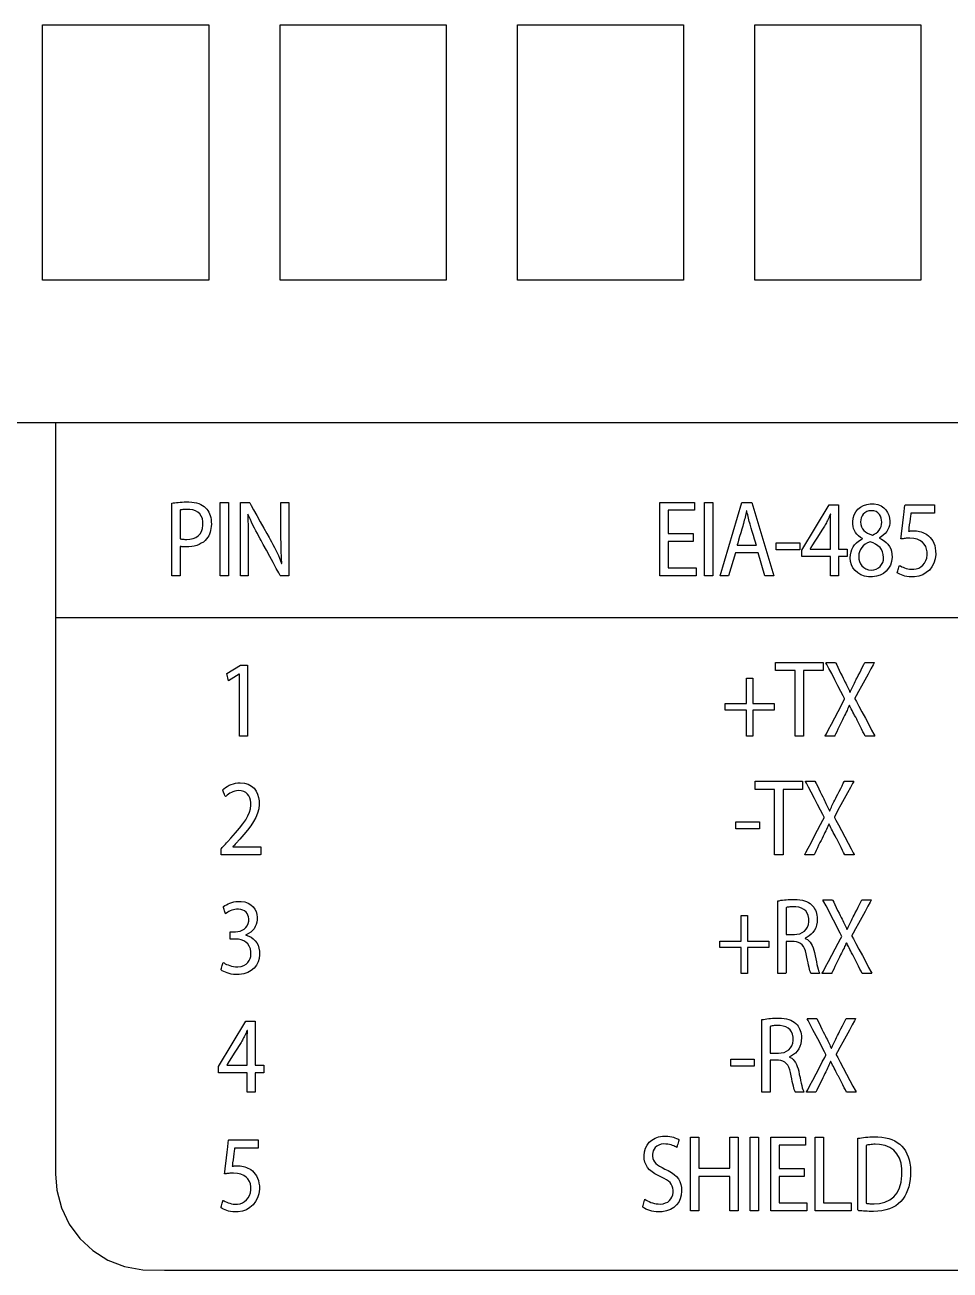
# Model space of a CAD drawing. Extents: x 3.4 to 20.6, y 5.2 to 12.5.
# Drawn here: x 15.313 to 16.093, y 10.551 to 11.6 of the extents above; entities that cross this region are included whole.
import ezdxf

# ---------------------------------------------------------------- set-up
doc = ezdxf.new("R2010")
doc.units = 0
doc.header["$MEASUREMENT"] = 0
doc.layers.get('0').update_dxf_attribs({"linetype": 'CONTINUOUS'})

msp = doc.modelspace()

# ---------------------------------------------------------------- linework, layer by layer
for points in [[(15.3283, 11.6), (15.4683, 11.6), (15.4683, 11.385), (15.3283, 11.385), (15.3283, 11.6)], [(15.5283, 11.6), (15.6683, 11.6), (15.6683, 11.385), (15.5283, 11.385), (15.5283, 11.6)], [(15.7283, 11.6), (15.8683, 11.6), (15.8683, 11.385), (15.7283, 11.385), (15.7283, 11.6)], [(15.9283, 11.6), (16.0683, 11.6), (16.0683, 11.385), (15.9283, 11.385), (15.9283, 11.6)], [(15.2983, 11.265), (16.8983, 11.265)], [(15.3392, 11.265), (15.3392, 11.239), (15.3392, 11.1702), (15.3392, 11.0725), (15.3392, 10.9595), (15.3392, 10.8452), (15.3392, 10.7433), (15.3392, 10.6676), (15.3392, 10.6319), (15.3402, 10.6182), (15.3441, 10.6032), (15.3506, 10.5896), (15.3595, 10.5775), (15.3705, 10.5673), (15.3832, 10.5593), (15.3974, 10.5538), (15.4128, 10.5511), (15.4309, 10.5508), (15.4957, 10.5508), (15.6023, 10.5508), (15.7341, 10.5508), (15.8742, 10.5508), (16.006, 10.5508), (16.1127, 10.5508)], [(15.4848, 11.1977), (15.4848, 11.1358), (15.4779, 11.1358), (15.4779, 11.1977), (15.4848, 11.1977)], [(15.8765, 11.1648), (15.8555, 11.1648), (15.8555, 11.1425), (15.8789, 11.1425), (15.8789, 11.1358), (15.8485, 11.1358), (15.8485, 11.1977), (15.8777, 11.1977), (15.8777, 11.191), (15.8555, 11.191), (15.8555, 11.1714), (15.8765, 11.1714), (15.8765, 11.1648)], [(15.893, 11.1977), (15.893, 11.1358), (15.886, 11.1358), (15.886, 11.1977), (15.893, 11.1977)], [(15.912, 11.1553), (15.9063, 11.1358), (15.8991, 11.1358), (15.9175, 11.1977), (15.9259, 11.1977), (15.9444, 11.1358), (15.9369, 11.1358), (15.9312, 11.1553), (15.912, 11.1553)], [(15.9921, 11.1358), (15.9921, 11.1521), (15.9679, 11.1521), (15.9679, 11.1574), (15.9912, 11.1955), (15.9988, 11.1955), (15.9988, 11.1584), (16.0061, 11.1584), (16.0061, 11.1521), (15.9988, 11.1521), (15.9988, 11.1358), (15.9921, 11.1358)], [(15.9663, 11.1636), (15.9663, 11.1577), (15.9464, 11.1577), (15.9464, 11.1636), (15.9663, 11.1636)], [(15.3392, 11.1008), (16.2692, 11.1008)], [(15.4941, 11.053), (15.494, 11.053), (15.4849, 11.0474), (15.4835, 11.0535), (15.4949, 11.0605), (15.5009, 11.0605), (15.5009, 11.0008), (15.4941, 11.0008), (15.4941, 11.053)], [(15.9624, 11.0559), (15.9459, 11.0559), (15.9459, 11.0627), (15.986, 11.0627), (15.986, 11.0559), (15.9694, 11.0559), (15.9694, 11.0008), (15.9624, 11.0008), (15.9624, 11.0559)], [(15.9266, 11.0496), (15.9266, 11.0281), (15.9448, 11.0281), (15.9448, 11.0226), (15.9266, 11.0226), (15.9266, 11.0008), (15.9215, 11.0008), (15.9215, 11.0226), (15.9033, 11.0226), (15.9033, 11.0281), (15.9215, 11.0281), (15.9215, 11.0496), (15.9266, 11.0496)], [(15.9451, 10.9559), (15.9286, 10.9559), (15.9286, 10.9627), (15.9687, 10.9627), (15.9687, 10.9559), (15.9522, 10.9559), (15.9522, 10.9008), (15.9451, 10.9008), (15.9451, 10.9559)], [(15.9323, 10.9286), (15.9323, 10.9227), (15.9125, 10.9227), (15.9125, 10.9286), (15.9323, 10.9286)], [(15.9222, 10.8497), (15.9222, 10.8281), (15.9403, 10.8281), (15.9403, 10.8226), (15.9222, 10.8226), (15.9222, 10.8008), (15.917, 10.8008), (15.917, 10.8226), (15.8989, 10.8226), (15.8989, 10.8281), (15.917, 10.8281), (15.917, 10.8497), (15.9222, 10.8497)], [(15.5006, 10.7008), (15.5006, 10.7171), (15.4764, 10.7171), (15.4764, 10.7224), (15.4996, 10.7605), (15.5073, 10.7605), (15.5073, 10.7234), (15.5146, 10.7234), (15.5146, 10.7171), (15.5073, 10.7171), (15.5073, 10.7008), (15.5006, 10.7008)], [(15.9279, 10.7286), (15.9279, 10.7227), (15.9081, 10.7227), (15.9081, 10.7286), (15.9279, 10.7286)], [(15.8813, 10.6627), (15.8813, 10.6368), (15.9074, 10.6368), (15.9074, 10.6627), (15.9145, 10.6627), (15.9145, 10.6008), (15.9074, 10.6008), (15.9074, 10.6298), (15.8813, 10.6298), (15.8813, 10.6008), (15.8743, 10.6008), (15.8743, 10.6627), (15.8813, 10.6627)], [(15.9316, 10.6627), (15.9316, 10.6008), (15.9246, 10.6008), (15.9246, 10.6627), (15.9316, 10.6627)], [(15.9699, 10.6298), (15.9488, 10.6298), (15.9488, 10.6075), (15.9723, 10.6075), (15.9723, 10.6008), (15.9418, 10.6008), (15.9418, 10.6627), (15.9711, 10.6627), (15.9711, 10.656), (15.9488, 10.656), (15.9488, 10.6364), (15.9699, 10.6364), (15.9699, 10.6298)], [(15.9793, 10.6627), (15.9863, 10.6627), (15.9863, 10.6075), (16.0095, 10.6075), (16.0095, 10.6008), (15.9793, 10.6008), (15.9793, 10.6627)]]:
    msp.add_lwpolyline(points)
for points in [[(15.4371, 11.197), (15.4384, 11.1972), (15.4397, 11.1974), (15.4411, 11.1976), (15.4426, 11.1977), (15.4441, 11.1979), (15.4458, 11.198), (15.4476, 11.1981), (15.4495, 11.1981), (15.4516, 11.1981), (15.4539, 11.198), (15.456, 11.1977), (15.458, 11.1973), (15.4598, 11.1967), (15.4615, 11.196), (15.463, 11.1952), (15.4644, 11.1942), (15.4656, 11.1931), (15.4666, 11.192), (15.4675, 11.1908), (15.4683, 11.1895), (15.469, 11.1881), (15.4695, 11.1865), (15.47, 11.1849), (15.4703, 11.1832), (15.4704, 11.1813), (15.4705, 11.1794), (15.4704, 11.1775), (15.4701, 11.1758), (15.4698, 11.1741), (15.4694, 11.1725), (15.4688, 11.171), (15.4682, 11.1696), (15.4674, 11.1683), (15.4665, 11.1671), (15.4652, 11.1657), (15.4637, 11.1643), (15.462, 11.1632), (15.4602, 11.1622), (15.4582, 11.1614), (15.4561, 11.1608), (15.4539, 11.1604), (15.4516, 11.1601), (15.4496, 11.1601), (15.4488, 11.1601), (15.4481, 11.1601), (15.4475, 11.1601), (15.4468, 11.1602), (15.4461, 11.1602), (15.4455, 11.1603), (15.4449, 11.1604), (15.4443, 11.1606), (15.4441, 11.1602), (15.4441, 11.1582), (15.4441, 11.1549), (15.4441, 11.1509), (15.4441, 11.1465), (15.4441, 11.1424), (15.4441, 11.1389), (15.4441, 11.1366), (15.4441, 11.1358), (15.4438, 11.1358), (15.4431, 11.1358), (15.442, 11.1358), (15.4408, 11.1358), (15.4396, 11.1358), (15.4385, 11.1358), (15.4377, 11.1358), (15.4372, 11.1358), (15.4371, 11.1366), (15.4371, 11.1412), (15.4371, 11.1489), (15.4371, 11.1587), (15.4371, 11.1694), (15.4371, 11.1797), (15.4371, 11.1885), (15.4371, 11.1946)], [(15.495, 11.1358), (15.495, 11.1381), (15.495, 11.1441), (15.495, 11.1527), (15.495, 11.1628), (15.495, 11.1733), (15.495, 11.1832), (15.495, 11.1913), (15.495, 11.1964), (15.4951, 11.1977), (15.4955, 11.1977), (15.4963, 11.1977), (15.4974, 11.1977), (15.4987, 11.1977), (15.5, 11.1977), (15.5012, 11.1977), (15.5021, 11.1977), (15.5026, 11.1977), (15.5028, 11.1974), (15.504, 11.1952), (15.5061, 11.1915), (15.5088, 11.1867), (15.5117, 11.1814), (15.5146, 11.1761), (15.5172, 11.1715), (15.5191, 11.1681), (15.52, 11.1665), (15.521, 11.1645), (15.5223, 11.1621), (15.5236, 11.1598), (15.5247, 11.1574), (15.5258, 11.1551), (15.5269, 11.1529), (15.5279, 11.1507), (15.5288, 11.1485), (15.5297, 11.1463), (15.5297, 11.1463), (15.5298, 11.1463), (15.5298, 11.1463), (15.5298, 11.1463), (15.5298, 11.1464), (15.5299, 11.1464), (15.5299, 11.1464), (15.5299, 11.1464), (15.5298, 11.1471), (15.5297, 11.1499), (15.5295, 11.1527), (15.5294, 11.1554), (15.5293, 11.1582), (15.5292, 11.1611), (15.5292, 11.164), (15.5291, 11.167), (15.5291, 11.1702), (15.5291, 11.1721), (15.5291, 11.1738), (15.5291, 11.1769), (15.5291, 11.1809), (15.5291, 11.1853), (15.5291, 11.1896), (15.5291, 11.1934), (15.5291, 11.1963), (15.5291, 11.1976), (15.5292, 11.1977), (15.5298, 11.1977), (15.5306, 11.1977), (15.5317, 11.1977), (15.5328, 11.1977), (15.5339, 11.1977), (15.5348, 11.1977), (15.5354, 11.1977), (15.5357, 11.1977), (15.5357, 11.1954), (15.5357, 11.1895), (15.5357, 11.1809), (15.5357, 11.1707), (15.5357, 11.1602), (15.5357, 11.1503), (15.5357, 11.1423), (15.5357, 11.1371), (15.5357, 11.1358), (15.5353, 11.1358), (15.5345, 11.1358), (15.5335, 11.1358), (15.5323, 11.1358), (15.5311, 11.1358), (15.53, 11.1358), (15.5292, 11.1358), (15.5287, 11.1358), (15.5285, 11.1361), (15.5273, 11.1383), (15.5252, 11.1421), (15.5226, 11.1469), (15.5197, 11.1522), (15.5168, 11.1574), (15.5142, 11.1621), (15.5124, 11.1655), (15.5115, 11.1671), (15.5105, 11.169), (15.5092, 11.1714), (15.5079, 11.1737), (15.5067, 11.1761), (15.5055, 11.1785), (15.5044, 11.1809), (15.5033, 11.1832), (15.5023, 11.1856), (15.5013, 11.1879), (15.5013, 11.1879), (15.5013, 11.1879), (15.5012, 11.1878), (15.5012, 11.1878), (15.5012, 11.1878), (15.5011, 11.1878), (15.5011, 11.1878), (15.5011, 11.1878), (15.5011, 11.1871), (15.5012, 11.1844), (15.5013, 11.1818), (15.5014, 11.1791), (15.5015, 11.1763), (15.5015, 11.1734), (15.5016, 11.1704), (15.5016, 11.1673), (15.5016, 11.164), (15.5016, 11.162), (15.5016, 11.1602), (15.5016, 11.157), (15.5016, 11.153), (15.5016, 11.1485), (15.5016, 11.1441), (15.5016, 11.1402), (15.5016, 11.1373), (15.5016, 11.1359), (15.5015, 11.1358), (15.5009, 11.1358), (15.5001, 11.1358), (15.499, 11.1358), (15.4979, 11.1358), (15.4968, 11.1358), (15.4959, 11.1358), (15.4953, 11.1358)], [(16.0088, 11.151), (16.009, 11.1535), (16.0095, 11.1559), (16.0102, 11.158), (16.0113, 11.1601), (16.0125, 11.1619), (16.0141, 11.1635), (16.0159, 11.165), (16.0179, 11.1663), (16.0192, 11.167), (16.0192, 11.167), (16.0192, 11.167), (16.0192, 11.167), (16.0192, 11.1671), (16.0191, 11.1671), (16.0191, 11.1672), (16.0191, 11.1672), (16.0191, 11.1672), (16.0176, 11.1681), (16.0159, 11.1694), (16.0145, 11.1708), (16.0133, 11.1724), (16.0124, 11.174), (16.0117, 11.1757), (16.0112, 11.1774), (16.0109, 11.1792), (16.0109, 11.1813), (16.0112, 11.1844), (16.0121, 11.1872), (16.0135, 11.1897), (16.0153, 11.1919), (16.0174, 11.1937), (16.0199, 11.1951), (16.0227, 11.196), (16.0257, 11.1965), (16.029, 11.1964), (16.0321, 11.1958), (16.0348, 11.1947), (16.037, 11.1932), (16.0389, 11.1914), (16.0403, 11.1892), (16.0413, 11.1869), (16.042, 11.1844), (16.0422, 11.1818), (16.0421, 11.18), (16.0418, 11.1783), (16.0413, 11.1765), (16.0406, 11.1748), (16.0396, 11.1731), (16.0383, 11.1715), (16.0367, 11.17), (16.0349, 11.1686), (16.0336, 11.1679), (16.0336, 11.1678), (16.0336, 11.1678), (16.0336, 11.1678), (16.0336, 11.1677), (16.0336, 11.1677), (16.0336, 11.1676), (16.0336, 11.1676), (16.0336, 11.1676), (16.0353, 11.1667), (16.0373, 11.1654), (16.0391, 11.164), (16.0406, 11.1624), (16.0419, 11.1606), (16.0429, 11.1586), (16.0436, 11.1565), (16.044, 11.1541), (16.0441, 11.1515), (16.0437, 11.148), (16.0427, 11.1449), (16.0412, 11.1422), (16.0392, 11.1398), (16.0368, 11.1379), (16.0341, 11.1364), (16.031, 11.1354), (16.0277, 11.1349), (16.0241, 11.1349), (16.0207, 11.1356), (16.0177, 11.1367), (16.0151, 11.1383), (16.0129, 11.1403), (16.0111, 11.1426), (16.0099, 11.1452), (16.0091, 11.148)], [(16.0798, 11.1887), (16.0791, 11.1887), (16.0772, 11.1887), (16.0744, 11.1887), (16.0711, 11.1887), (16.0677, 11.1887), (16.0646, 11.1887), (16.062, 11.1887), (16.0603, 11.1887), (16.0599, 11.1887), (16.0598, 11.1878), (16.0596, 11.1861), (16.0593, 11.1839), (16.059, 11.1813), (16.0586, 11.1787), (16.0583, 11.1763), (16.0581, 11.1745), (16.0579, 11.1735), (16.0581, 11.1734), (16.0585, 11.1735), (16.059, 11.1735), (16.0594, 11.1736), (16.0599, 11.1736), (16.0603, 11.1737), (16.0609, 11.1737), (16.0614, 11.1737), (16.062, 11.1737), (16.0633, 11.1737), (16.0646, 11.1736), (16.066, 11.1734), (16.0673, 11.1731), (16.0687, 11.1728), (16.0699, 11.1723), (16.0712, 11.1718), (16.0724, 11.1712), (16.0735, 11.1705), (16.0749, 11.1694), (16.0762, 11.1682), (16.0774, 11.1668), (16.0784, 11.1652), (16.0793, 11.1634), (16.08, 11.1614), (16.0805, 11.1592), (16.0808, 11.1569), (16.0809, 11.1539), (16.0803, 11.1501), (16.0792, 11.1466), (16.0776, 11.1435), (16.0755, 11.1407), (16.0729, 11.1385), (16.07, 11.1367), (16.0666, 11.1355), (16.063, 11.1349), (16.0603, 11.1349), (16.0584, 11.135), (16.0566, 11.1353), (16.0549, 11.1356), (16.0534, 11.1361), (16.052, 11.1366), (16.0507, 11.1372), (16.0495, 11.1378), (16.0485, 11.1384), (16.0485, 11.1387), (16.0486, 11.1392), (16.0489, 11.1401), (16.0492, 11.141), (16.0495, 11.1421), (16.0498, 11.1431), (16.05, 11.1439), (16.0502, 11.1445), (16.0503, 11.1446), (16.0512, 11.1441), (16.0522, 11.1435), (16.0533, 11.143), (16.0545, 11.1425), (16.0559, 11.1421), (16.0573, 11.1418), (16.0588, 11.1415), (16.0604, 11.1414), (16.0623, 11.1414), (16.0645, 11.1417), (16.0665, 11.1424), (16.0684, 11.1435), (16.0701, 11.1449), (16.0715, 11.1466), (16.0726, 11.1486), (16.0733, 11.1508), (16.0737, 11.1534), (16.0736, 11.156), (16.0732, 11.1584), (16.0724, 11.1606), (16.0712, 11.1626), (16.0696, 11.1642), (16.0676, 11.1656), (16.0652, 11.1666), (16.0623, 11.1673), (16.059, 11.1675), (16.0578, 11.1675), (16.0568, 11.1674), (16.0559, 11.1674), (16.0551, 11.1673), (16.0543, 11.1672), (16.0535, 11.1671), (16.0527, 11.167), (16.052, 11.1669), (16.0515, 11.1669), (16.0517, 11.1683), (16.052, 11.1714), (16.0525, 11.1756), (16.0531, 11.1804), (16.0537, 11.1852), (16.0542, 11.1897), (16.0546, 11.1932), (16.0548, 11.1952), (16.0551, 11.1955), (16.0567, 11.1955), (16.0597, 11.1955), (16.0635, 11.1955), (16.0678, 11.1955), (16.072, 11.1955), (16.0757, 11.1955), (16.0784, 11.1955), (16.0798, 11.1955), (16.0798, 11.1954), (16.0798, 11.1948), (16.0798, 11.1939), (16.0798, 11.1928), (16.0798, 11.1917), (16.0798, 11.1905), (16.0798, 11.1896), (16.0798, 11.1889)], [(15.4441, 11.1671), (15.4447, 11.167), (15.4453, 11.1668), (15.4459, 11.1667), (15.4466, 11.1666), (15.4474, 11.1666), (15.4481, 11.1665), (15.4489, 11.1665), (15.4497, 11.1665), (15.4523, 11.1666), (15.455, 11.1672), (15.4573, 11.1681), (15.4593, 11.1694), (15.461, 11.1711), (15.4622, 11.1732), (15.463, 11.1757), (15.4634, 11.1785), (15.4634, 11.1814), (15.4629, 11.184), (15.462, 11.1862), (15.4608, 11.188), (15.4591, 11.1895), (15.4572, 11.1906), (15.4549, 11.1914), (15.4524, 11.1917), (15.4503, 11.1918), (15.4492, 11.1918), (15.4482, 11.1917), (15.4473, 11.1917), (15.4465, 11.1916), (15.4457, 11.1915), (15.4451, 11.1914), (15.4445, 11.1913), (15.4441, 11.1911), (15.4441, 11.1898), (15.4441, 11.1869), (15.4441, 11.183), (15.4441, 11.1787), (15.4441, 11.1744), (15.4441, 11.1707), (15.4441, 11.1681)], [(15.9297, 11.1615), (15.9295, 11.1622), (15.9289, 11.1641), (15.9281, 11.1668), (15.9272, 11.1699), (15.9263, 11.1731), (15.9254, 11.1759), (15.9248, 11.1781), (15.9244, 11.1793), (15.9241, 11.1803), (15.9237, 11.1817), (15.9234, 11.1831), (15.923, 11.1845), (15.9227, 11.1858), (15.9224, 11.1871), (15.9221, 11.1885), (15.9218, 11.1898), (15.9216, 11.1906), (15.9216, 11.1906), (15.9216, 11.1906), (15.9215, 11.1906), (15.9215, 11.1906), (15.9215, 11.1906), (15.9215, 11.1906), (15.9214, 11.1906), (15.9214, 11.1906), (15.9211, 11.1893), (15.9208, 11.188), (15.9205, 11.1866), (15.9202, 11.1853), (15.9199, 11.1839), (15.9195, 11.1826), (15.9192, 11.1812), (15.9188, 11.1799), (15.9186, 11.1791), (15.9182, 11.1776), (15.9174, 11.1751), (15.9165, 11.1721), (15.9156, 11.1689), (15.9147, 11.1659), (15.914, 11.1634), (15.9135, 11.1619), (15.9135, 11.1615), (15.9145, 11.1615), (15.9165, 11.1615), (15.9192, 11.1615), (15.9221, 11.1615), (15.9249, 11.1615), (15.9273, 11.1615), (15.9291, 11.1615)], [(15.9921, 11.1584), (15.9921, 11.1592), (15.9921, 11.1612), (15.9921, 11.1642), (15.9921, 11.1676), (15.9921, 11.1711), (15.9921, 11.1743), (15.9921, 11.1768), (15.9921, 11.1782), (15.9921, 11.179), (15.9921, 11.1801), (15.9922, 11.1812), (15.9922, 11.1823), (15.9922, 11.1834), (15.9922, 11.1845), (15.9923, 11.1856), (15.9923, 11.1867), (15.9924, 11.1877), (15.9924, 11.1877), (15.9923, 11.1877), (15.9923, 11.1877), (15.9923, 11.1877), (15.9922, 11.1877), (15.9922, 11.1877), (15.9921, 11.1877), (15.9921, 11.1877), (15.9917, 11.1868), (15.9912, 11.1857), (15.9907, 11.1846), (15.9902, 11.1835), (15.9897, 11.1825), (15.9892, 11.1815), (15.9887, 11.1805), (15.9882, 11.1796), (15.9877, 11.1788), (15.987, 11.1776), (15.9855, 11.1752), (15.9835, 11.172), (15.9812, 11.1685), (15.979, 11.165), (15.9771, 11.1619), (15.9757, 11.1596), (15.975, 11.1586), (15.975, 11.1586), (15.975, 11.1586), (15.975, 11.1585), (15.975, 11.1585), (15.975, 11.1585), (15.975, 11.1584), (15.975, 11.1584), (15.975, 11.1584), (15.9751, 11.1584), (15.9763, 11.1584), (15.9785, 11.1584), (15.9812, 11.1584), (15.9842, 11.1584), (15.9872, 11.1584), (15.9897, 11.1584), (15.9915, 11.1584)], [(16.0175, 11.1812), (16.0177, 11.1791), (16.0182, 11.1772), (16.0191, 11.1755), (16.0202, 11.1741), (16.0217, 11.1729), (16.0234, 11.1718), (16.0253, 11.1709), (16.0275, 11.1702), (16.0291, 11.1709), (16.0306, 11.1718), (16.032, 11.1729), (16.0331, 11.1742), (16.0341, 11.1756), (16.0348, 11.1773), (16.0353, 11.179), (16.0354, 11.181), (16.0353, 11.1828), (16.0349, 11.1845), (16.0343, 11.1862), (16.0334, 11.1876), (16.0322, 11.1889), (16.0306, 11.1899), (16.0288, 11.1905), (16.0266, 11.1907), (16.0245, 11.1905), (16.0227, 11.1899), (16.0211, 11.189), (16.0198, 11.1879), (16.0188, 11.1864), (16.0181, 11.1848), (16.0177, 11.1831)], [(16.0369, 11.1513), (16.0367, 11.1539), (16.0361, 11.1561), (16.0352, 11.158), (16.0339, 11.1597), (16.0322, 11.1612), (16.0302, 11.1624), (16.028, 11.1635), (16.0255, 11.1644), (16.0233, 11.1635), (16.0214, 11.1624), (16.0198, 11.1611), (16.0185, 11.1596), (16.0174, 11.1579), (16.0167, 11.1561), (16.0162, 11.1542), (16.0161, 11.1521), (16.0162, 11.1499), (16.0167, 11.1478), (16.0175, 11.1458), (16.0187, 11.1441), (16.0202, 11.1427), (16.022, 11.1416), (16.0241, 11.1409), (16.0265, 11.1407), (16.0288, 11.1409), (16.0308, 11.1415), (16.0326, 11.1425), (16.0341, 11.1437), (16.0353, 11.1453), (16.0362, 11.1471), (16.0368, 11.1491)], [(16.0214, 11.0008), (16.0212, 11.0013), (16.0205, 11.0026), (16.0195, 11.0045), (16.0184, 11.0068), (16.0172, 11.0091), (16.0161, 11.0113), (16.0152, 11.0131), (16.0147, 11.0142), (16.0143, 11.0149), (16.0134, 11.0166), (16.0125, 11.0182), (16.0118, 11.0196), (16.0111, 11.021), (16.0104, 11.0223), (16.0097, 11.0236), (16.0091, 11.0248), (16.0086, 11.026), (16.0082, 11.0267), (16.0082, 11.0267), (16.0082, 11.0267), (16.0082, 11.0267), (16.0082, 11.0267), (16.0081, 11.0267), (16.0081, 11.0267), (16.0081, 11.0267), (16.0081, 11.0267), (16.0077, 11.0259), (16.0072, 11.0247), (16.0066, 11.0235), (16.0061, 11.0222), (16.0054, 11.0209), (16.0048, 11.0195), (16.004, 11.018), (16.0032, 11.0164), (16.0023, 11.0146), (16.002, 11.014), (16.0014, 11.0128), (16.0006, 11.011), (15.9995, 11.0088), (15.9984, 11.0065), (15.9974, 11.0043), (15.9965, 11.0024), (15.9959, 11.0012), (15.9957, 11.0008), (15.9953, 11.0008), (15.9945, 11.0008), (15.9934, 11.0008), (15.9921, 11.0008), (15.9907, 11.0008), (15.9894, 11.0008), (15.9884, 11.0008), (15.9878, 11.0008), (15.9877, 11.001), (15.9887, 11.0028), (15.9906, 11.0063), (15.993, 11.0109), (15.9958, 11.0162), (15.9986, 11.0215), (16.0011, 11.0262), (16.003, 11.0299), (16.0041, 11.0319), (16.004, 11.0325), (16.0029, 11.0347), (16.001, 11.0384), (15.9985, 11.0431), (15.9958, 11.0483), (15.9932, 11.0534), (15.9909, 11.0578), (15.9891, 11.0611), (15.9883, 11.0626), (15.9885, 11.0627), (15.9892, 11.0627), (15.9902, 11.0627), (15.9915, 11.0627), (15.9929, 11.0627), (15.9942, 11.0627), (15.9953, 11.0627), (15.9961, 11.0627), (15.9964, 11.0627), (15.9967, 11.0622), (15.9974, 11.0608), (15.9984, 11.0588), (15.9995, 11.0564), (16.0007, 11.0539), (16.0019, 11.0516), (16.0028, 11.0497), (16.0034, 11.0485), (16.0037, 11.0479), (16.0044, 11.0465), (16.005, 11.0453), (16.0056, 11.0441), (16.0062, 11.0429), (16.0067, 11.0417), (16.0073, 11.0406), (16.0078, 11.0395), (16.0083, 11.0384), (16.0085, 11.0377), (16.0086, 11.0377), (16.0086, 11.0377), (16.0086, 11.0377), (16.0087, 11.0377), (16.0087, 11.0377), (16.0087, 11.0377), (16.0088, 11.0377), (16.0088, 11.0377), (16.0091, 11.0385), (16.0096, 11.0397), (16.0102, 11.0409), (16.0107, 11.042), (16.0112, 11.0432), (16.0118, 11.0443), (16.0123, 11.0455), (16.013, 11.0467), (16.0136, 11.048), (16.0139, 11.0486), (16.0146, 11.0499), (16.0156, 11.0519), (16.0168, 11.0542), (16.018, 11.0567), (16.0192, 11.059), (16.0202, 11.061), (16.0209, 11.0623), (16.0211, 11.0627), (16.0214, 11.0627), (16.0222, 11.0627), (16.0234, 11.0627), (16.0247, 11.0627), (16.0261, 11.0627), (16.0273, 11.0627), (16.0283, 11.0627), (16.029, 11.0627), (16.029, 11.0626), (16.0281, 11.0608), (16.0262, 11.0574), (16.0238, 11.053), (16.021, 11.0479), (16.0183, 11.0429), (16.0158, 11.0383), (16.0138, 11.0348), (16.0128, 11.0328), (16.0128, 11.0322), (16.014, 11.0299), (16.0161, 11.0261), (16.0187, 11.0212), (16.0216, 11.0158), (16.0244, 11.0105), (16.0268, 11.0059), (16.0286, 11.0025), (16.0295, 11.0009), (16.0293, 11.0008), (16.0287, 11.0008), (16.0276, 11.0008), (16.0263, 11.0008), (16.0249, 11.0008), (16.0236, 11.0008), (16.0225, 11.0008), (16.0217, 11.0008)], [(15.4788, 10.9008), (15.4788, 10.901), (15.4788, 10.9015), (15.4788, 10.9022), (15.4788, 10.903), (15.4788, 10.9039), (15.4788, 10.9046), (15.4788, 10.9053), (15.4788, 10.9057), (15.4788, 10.9058), (15.4791, 10.9061), (15.4797, 10.9068), (15.4805, 10.9077), (15.4815, 10.9088), (15.4824, 10.9098), (15.4833, 10.9108), (15.4839, 10.9115), (15.4843, 10.9119), (15.4868, 10.9147), (15.4908, 10.9192), (15.4942, 10.9232), (15.4971, 10.9269), (15.4995, 10.9303), (15.5013, 10.9335), (15.5026, 10.9366), (15.5034, 10.9396), (15.5037, 10.9427), (15.5037, 10.9449), (15.5034, 10.9469), (15.5028, 10.9488), (15.502, 10.9505), (15.5009, 10.9519), (15.4995, 10.9532), (15.4977, 10.9541), (15.4955, 10.9546), (15.4932, 10.9548), (15.4916, 10.9547), (15.4901, 10.9543), (15.4886, 10.9539), (15.4873, 10.9533), (15.486, 10.9526), (15.4848, 10.9518), (15.4837, 10.951), (15.4828, 10.9502), (15.4823, 10.9498), (15.4821, 10.9502), (15.4819, 10.9508), (15.4815, 10.9517), (15.4811, 10.9527), (15.4808, 10.9536), (15.4804, 10.9545), (15.4802, 10.9551), (15.4801, 10.9554), (15.481, 10.9563), (15.4824, 10.9574), (15.4839, 10.9584), (15.4855, 10.9593), (15.4872, 10.96), (15.489, 10.9606), (15.4908, 10.9611), (15.4928, 10.9614), (15.4948, 10.9615), (15.4984, 10.9612), (15.5016, 10.9602), (15.5042, 10.9587), (15.5064, 10.9568), (15.5081, 10.9545), (15.5094, 10.9519), (15.5103, 10.9491), (15.5107, 10.9462), (15.5108, 10.9431), (15.5104, 10.9394), (15.5094, 10.9358), (15.508, 10.9323), (15.5061, 10.9288), (15.5038, 10.9252), (15.501, 10.9216), (15.4979, 10.9178), (15.4944, 10.9139), (15.4928, 10.9121), (15.4925, 10.9117), (15.4919, 10.9112), (15.4913, 10.9105), (15.4906, 10.9097), (15.4899, 10.909), (15.4893, 10.9084), (15.4888, 10.9079), (15.4887, 10.9077), (15.4886, 10.9077), (15.4886, 10.9077), (15.4886, 10.9077), (15.4886, 10.9076), (15.4886, 10.9076), (15.4886, 10.9076), (15.4886, 10.9076), (15.4886, 10.9075), (15.4887, 10.9075), (15.4898, 10.9075), (15.4922, 10.9075), (15.4956, 10.9075), (15.4995, 10.9075), (15.5035, 10.9075), (15.5072, 10.9075), (15.5101, 10.9075), (15.5118, 10.9075), (15.5121, 10.9075), (15.5121, 10.9071), (15.5121, 10.9063), (15.5121, 10.9052), (15.5121, 10.9041), (15.5121, 10.903), (15.5121, 10.902), (15.5121, 10.9012), (15.5121, 10.9009), (15.5115, 10.9008), (15.5087, 10.9008), (15.5044, 10.9008), (15.4991, 10.9008), (15.4934, 10.9008), (15.4879, 10.9008), (15.4832, 10.9008), (15.48, 10.9008)], [(16.0041, 10.9008), (16.0039, 10.9013), (16.0032, 10.9026), (16.0023, 10.9045), (16.0011, 10.9068), (16, 10.9091), (15.9989, 10.9113), (15.998, 10.913), (15.9974, 10.9142), (15.997, 10.9149), (15.9961, 10.9166), (15.9953, 10.9182), (15.9945, 10.9196), (15.9938, 10.921), (15.9931, 10.9223), (15.9925, 10.9236), (15.9919, 10.9248), (15.9913, 10.926), (15.991, 10.9267), (15.991, 10.9267), (15.9909, 10.9267), (15.9909, 10.9267), (15.9909, 10.9267), (15.9909, 10.9267), (15.9908, 10.9267), (15.9908, 10.9267), (15.9908, 10.9267), (15.9905, 10.9259), (15.9899, 10.9247), (15.9894, 10.9235), (15.9888, 10.9222), (15.9882, 10.9209), (15.9875, 10.9195), (15.9868, 10.918), (15.986, 10.9164), (15.9851, 10.9146), (15.9848, 10.914), (15.9842, 10.9128), (15.9833, 10.911), (15.9822, 10.9088), (15.9811, 10.9065), (15.9801, 10.9043), (15.9792, 10.9024), (15.9786, 10.9012), (15.9784, 10.9008), (15.9781, 10.9008), (15.9773, 10.9008), (15.9761, 10.9008), (15.9748, 10.9008), (15.9734, 10.9008), (15.9722, 10.9008), (15.9712, 10.9008), (15.9705, 10.9008), (15.9705, 10.901), (15.9714, 10.9028), (15.9733, 10.9063), (15.9758, 10.9109), (15.9785, 10.9162), (15.9813, 10.9214), (15.9838, 10.9262), (15.9858, 10.9299), (15.9868, 10.9319), (15.9868, 10.9325), (15.9856, 10.9347), (15.9837, 10.9384), (15.9812, 10.9431), (15.9786, 10.9483), (15.9759, 10.9534), (15.9736, 10.9578), (15.9719, 10.9611), (15.9711, 10.9626), (15.9712, 10.9627), (15.9719, 10.9627), (15.973, 10.9627), (15.9743, 10.9627), (15.9756, 10.9627), (15.977, 10.9627), (15.9781, 10.9627), (15.9789, 10.9627), (15.9792, 10.9627), (15.9794, 10.9622), (15.9801, 10.9608), (15.9811, 10.9588), (15.9823, 10.9564), (15.9835, 10.9539), (15.9846, 10.9516), (15.9856, 10.9497), (15.9862, 10.9485), (15.9865, 10.9479), (15.9871, 10.9465), (15.9878, 10.9453), (15.9883, 10.944), (15.9889, 10.9429), (15.9895, 10.9417), (15.99, 10.9406), (15.9905, 10.9395), (15.991, 10.9383), (15.9913, 10.9377), (15.9913, 10.9377), (15.9913, 10.9377), (15.9914, 10.9377), (15.9914, 10.9377), (15.9915, 10.9377), (15.9915, 10.9377), (15.9915, 10.9377), (15.9915, 10.9377), (15.9919, 10.9385), (15.9924, 10.9397), (15.9929, 10.9409), (15.9934, 10.942), (15.994, 10.9432), (15.9945, 10.9443), (15.9951, 10.9455), (15.9957, 10.9467), (15.9964, 10.948), (15.9966, 10.9486), (15.9973, 10.9499), (15.9983, 10.9519), (15.9995, 10.9542), (16.0008, 10.9567), (16.0019, 10.959), (16.0029, 10.961), (16.0036, 10.9623), (16.0038, 10.9627), (16.0042, 10.9627), (16.005, 10.9627), (16.0061, 10.9627), (16.0075, 10.9627), (16.0088, 10.9627), (16.0101, 10.9627), (16.0111, 10.9627), (16.0117, 10.9627), (16.0118, 10.9626), (16.0108, 10.9608), (16.009, 10.9574), (16.0065, 10.953), (16.0038, 10.9479), (16.001, 10.9428), (15.9985, 10.9383), (15.9966, 10.9348), (15.9955, 10.9328), (15.9956, 10.9322), (15.9968, 10.9299), (15.9988, 10.9261), (16.0015, 10.9212), (16.0043, 10.9158), (16.0071, 10.9105), (16.0096, 10.9059), (16.0114, 10.9025), (16.0122, 10.9009), (16.0121, 10.9008), (16.0114, 10.9008), (16.0103, 10.9008), (16.009, 10.9008), (16.0077, 10.9008), (16.0063, 10.9008), (16.0052, 10.9008), (16.0044, 10.9008)], [(15.4805, 10.8101), (15.4812, 10.8096), (15.4822, 10.809), (15.4833, 10.8084), (15.4846, 10.8079), (15.486, 10.8074), (15.4875, 10.8069), (15.4891, 10.8066), (15.4907, 10.8064), (15.4927, 10.8064), (15.4955, 10.8067), (15.4978, 10.8075), (15.4997, 10.8086), (15.5011, 10.81), (15.5023, 10.8116), (15.5031, 10.8134), (15.5036, 10.8152), (15.5038, 10.8169), (15.5038, 10.8191), (15.5033, 10.8216), (15.5024, 10.8238), (15.5011, 10.8256), (15.4995, 10.8271), (15.4977, 10.8282), (15.4956, 10.8291), (15.4934, 10.8296), (15.4911, 10.8298), (15.4903, 10.8298), (15.49, 10.8298), (15.4895, 10.8298), (15.4888, 10.8298), (15.4882, 10.8298), (15.4875, 10.8298), (15.487, 10.8298), (15.4866, 10.8298), (15.4864, 10.8298), (15.4864, 10.83), (15.4864, 10.8306), (15.4864, 10.8314), (15.4864, 10.8323), (15.4864, 10.8334), (15.4864, 10.8343), (15.4864, 10.8352), (15.4864, 10.8357), (15.4864, 10.8359), (15.4866, 10.8359), (15.487, 10.8359), (15.4875, 10.8359), (15.4882, 10.8359), (15.4888, 10.8359), (15.4895, 10.8359), (15.49, 10.8359), (15.4903, 10.8359), (15.4909, 10.8359), (15.4927, 10.8361), (15.4946, 10.8365), (15.4963, 10.8373), (15.498, 10.8382), (15.4994, 10.8395), (15.5006, 10.841), (15.5015, 10.8428), (15.5019, 10.8449), (15.5019, 10.8469), (15.5017, 10.8484), (15.5013, 10.8499), (15.5006, 10.8513), (15.4997, 10.8525), (15.4985, 10.8535), (15.497, 10.8542), (15.4953, 10.8547), (15.4933, 10.855), (15.4917, 10.8549), (15.4903, 10.8547), (15.489, 10.8544), (15.4876, 10.854), (15.4864, 10.8535), (15.4852, 10.8529), (15.4842, 10.8523), (15.4832, 10.8517), (15.4824, 10.851), (15.4823, 10.8512), (15.4821, 10.8518), (15.4819, 10.8526), (15.4816, 10.8536), (15.4813, 10.8546), (15.481, 10.8555), (15.4807, 10.8563), (15.4806, 10.8568), (15.4807, 10.8571), (15.4818, 10.8579), (15.4831, 10.8586), (15.4845, 10.8593), (15.486, 10.86), (15.4877, 10.8605), (15.4894, 10.861), (15.4912, 10.8613), (15.4931, 10.8615), (15.4957, 10.8614), (15.4988, 10.861), (15.5015, 10.86), (15.5038, 10.8587), (15.5056, 10.857), (15.5071, 10.855), (15.5081, 10.8529), (15.5088, 10.8505), (15.5091, 10.8481), (15.5091, 10.8459), (15.5088, 10.8439), (15.5082, 10.842), (15.5074, 10.8402), (15.5064, 10.8385), (15.5051, 10.8369), (15.5036, 10.8356), (15.5018, 10.8344), (15.4997, 10.8333), (15.4995, 10.8332), (15.4995, 10.8332), (15.4995, 10.8332), (15.4995, 10.8332), (15.4995, 10.8331), (15.4995, 10.8331), (15.4995, 10.8331), (15.4995, 10.8331), (15.4997, 10.833), (15.5019, 10.8323), (15.5039, 10.8313), (15.5057, 10.83), (15.5073, 10.8284), (15.5087, 10.8266), (15.5098, 10.8245), (15.5106, 10.8222), (15.511, 10.8196), (15.5111, 10.8166), (15.5107, 10.8135), (15.5098, 10.8105), (15.5084, 10.8078), (15.5064, 10.8053), (15.504, 10.8033), (15.5012, 10.8016), (15.4978, 10.8005), (15.494, 10.7999), (15.491, 10.7999), (15.4891, 10.8), (15.4872, 10.8003), (15.4855, 10.8007), (15.4838, 10.8012), (15.4823, 10.8018), (15.4809, 10.8024), (15.4797, 10.8031), (15.4787, 10.8037), (15.4786, 10.804), (15.4787, 10.8045), (15.479, 10.8053), (15.4793, 10.8063), (15.4796, 10.8074), (15.4799, 10.8084), (15.4802, 10.8093), (15.4804, 10.8099)], [(15.9477, 10.8619), (15.9489, 10.8621), (15.9503, 10.8624), (15.9518, 10.8626), (15.9533, 10.8628), (15.9549, 10.8629), (15.9566, 10.863), (15.9582, 10.8631), (15.9599, 10.8631), (15.9618, 10.8631), (15.9642, 10.863), (15.9664, 10.8628), (15.9685, 10.8625), (15.9703, 10.862), (15.972, 10.8613), (15.9736, 10.8606), (15.975, 10.8597), (15.9762, 10.8586), (15.9773, 10.8575), (15.9781, 10.8565), (15.9788, 10.8553), (15.9795, 10.854), (15.98, 10.8527), (15.9804, 10.8513), (15.9807, 10.8498), (15.9809, 10.8482), (15.981, 10.8466), (15.9809, 10.844), (15.9804, 10.8415), (15.9797, 10.8392), (15.9786, 10.8372), (15.9774, 10.8353), (15.9759, 10.8338), (15.9742, 10.8324), (15.9724, 10.8313), (15.9708, 10.8306), (15.9708, 10.8306), (15.9708, 10.8305), (15.9708, 10.8305), (15.9708, 10.8304), (15.9708, 10.8304), (15.9708, 10.8304), (15.9708, 10.8303), (15.9708, 10.8303), (15.9714, 10.83), (15.9727, 10.8293), (15.9739, 10.8283), (15.975, 10.8271), (15.9759, 10.8257), (15.9768, 10.8242), (15.9775, 10.8224), (15.9781, 10.8205), (15.9786, 10.8184), (15.9792, 10.8157), (15.9797, 10.813), (15.9803, 10.8106), (15.9808, 10.8083), (15.9812, 10.8063), (15.9817, 10.8045), (15.9821, 10.803), (15.9825, 10.8018), (15.9829, 10.8008), (15.9827, 10.8008), (15.982, 10.8008), (15.9809, 10.8008), (15.9798, 10.8008), (15.9785, 10.8008), (15.9774, 10.8008), (15.9764, 10.8008), (15.9758, 10.8008), (15.9756, 10.801), (15.9753, 10.8018), (15.9749, 10.8029), (15.9746, 10.8043), (15.9742, 10.8059), (15.9737, 10.8077), (15.9733, 10.8097), (15.9728, 10.812), (15.9723, 10.8145), (15.9718, 10.8172), (15.9711, 10.8197), (15.9703, 10.8218), (15.9693, 10.8236), (15.9682, 10.825), (15.9669, 10.8261), (15.9653, 10.8269), (15.9636, 10.8274), (15.9615, 10.8276), (15.9611, 10.8276), (15.9605, 10.8276), (15.9596, 10.8276), (15.9585, 10.8276), (15.9574, 10.8276), (15.9563, 10.8276), (15.9554, 10.8276), (15.9548, 10.8276), (15.9547, 10.8276), (15.9547, 10.8264), (15.9547, 10.8236), (15.9547, 10.8197), (15.9547, 10.8152), (15.9547, 10.8107), (15.9547, 10.8065), (15.9547, 10.8031), (15.9547, 10.8012), (15.9546, 10.8008), (15.9542, 10.8008), (15.9533, 10.8008), (15.9523, 10.8008), (15.9511, 10.8008), (15.9499, 10.8008), (15.9489, 10.8008), (15.9481, 10.8008), (15.9477, 10.8008), (15.9477, 10.802), (15.9477, 10.807), (15.9477, 10.8149), (15.9477, 10.8246), (15.9477, 10.8351), (15.9477, 10.8451), (15.9477, 10.8537), (15.9477, 10.8596)], [(16.0189, 10.8008), (16.0187, 10.8013), (16.018, 10.8026), (16.017, 10.8045), (16.0159, 10.8068), (16.0147, 10.8091), (16.0136, 10.8113), (16.0127, 10.8131), (16.0122, 10.8142), (16.0118, 10.8149), (16.0109, 10.8166), (16.01, 10.8182), (16.0093, 10.8196), (16.0086, 10.821), (16.0079, 10.8223), (16.0073, 10.8236), (16.0066, 10.8248), (16.0061, 10.826), (16.0057, 10.8267), (16.0057, 10.8267), (16.0057, 10.8267), (16.0057, 10.8267), (16.0057, 10.8267), (16.0056, 10.8267), (16.0056, 10.8267), (16.0056, 10.8267), (16.0056, 10.8267), (16.0052, 10.8259), (16.0047, 10.8247), (16.0041, 10.8235), (16.0036, 10.8222), (16.0029, 10.8209), (16.0023, 10.8195), (16.0015, 10.818), (16.0007, 10.8164), (15.9998, 10.8146), (15.9995, 10.814), (15.9989, 10.8128), (15.9981, 10.811), (15.997, 10.8088), (15.9959, 10.8065), (15.9949, 10.8043), (15.994, 10.8025), (15.9934, 10.8012), (15.9932, 10.8008), (15.9929, 10.8008), (15.992, 10.8008), (15.9909, 10.8008), (15.9896, 10.8008), (15.9882, 10.8008), (15.9869, 10.8008), (15.9859, 10.8008), (15.9853, 10.8008), (15.9852, 10.801), (15.9862, 10.8028), (15.9881, 10.8063), (15.9905, 10.8109), (15.9933, 10.8162), (15.9961, 10.8215), (15.9986, 10.8262), (16.0005, 10.8299), (16.0016, 10.8319), (16.0015, 10.8325), (16.0004, 10.8347), (15.9985, 10.8384), (15.996, 10.8431), (15.9933, 10.8483), (15.9907, 10.8534), (15.9884, 10.8578), (15.9867, 10.8611), (15.9858, 10.8626), (15.986, 10.8627), (15.9867, 10.8627), (15.9877, 10.8627), (15.989, 10.8627), (15.9904, 10.8627), (15.9917, 10.8627), (15.9929, 10.8627), (15.9936, 10.8627), (15.9939, 10.8627), (15.9942, 10.8622), (15.9949, 10.8608), (15.9959, 10.8588), (15.997, 10.8564), (15.9982, 10.8539), (15.9994, 10.8516), (16.0003, 10.8497), (16.0009, 10.8485), (16.0012, 10.8479), (16.0019, 10.8465), (16.0025, 10.8453), (16.0031, 10.8441), (16.0037, 10.8429), (16.0042, 10.8417), (16.0048, 10.8406), (16.0053, 10.8395), (16.0058, 10.8384), (16.0061, 10.8377), (16.0061, 10.8377), (16.0061, 10.8377), (16.0061, 10.8377), (16.0062, 10.8377), (16.0062, 10.8377), (16.0063, 10.8377), (16.0063, 10.8377), (16.0063, 10.8377), (16.0066, 10.8385), (16.0072, 10.8397), (16.0077, 10.8409), (16.0082, 10.842), (16.0087, 10.8432), (16.0093, 10.8443), (16.0098, 10.8455), (16.0105, 10.8467), (16.0111, 10.848), (16.0114, 10.8486), (16.0121, 10.8499), (16.0131, 10.8519), (16.0143, 10.8542), (16.0155, 10.8567), (16.0167, 10.859), (16.0177, 10.861), (16.0184, 10.8623), (16.0186, 10.8627), (16.0189, 10.8627), (16.0198, 10.8627), (16.0209, 10.8627), (16.0222, 10.8627), (16.0236, 10.8627), (16.0248, 10.8627), (16.0259, 10.8627), (16.0265, 10.8627), (16.0265, 10.8626), (16.0256, 10.8608), (16.0237, 10.8574), (16.0213, 10.853), (16.0185, 10.8479), (16.0158, 10.8429), (16.0133, 10.8383), (16.0113, 10.8348), (16.0103, 10.8328), (16.0103, 10.8322), (16.0115, 10.8299), (16.0136, 10.8261), (16.0162, 10.8212), (16.0191, 10.8158), (16.0219, 10.8105), (16.0243, 10.8059), (16.0261, 10.8025), (16.027, 10.8009), (16.0268, 10.8008), (16.0262, 10.8008), (16.0251, 10.8008), (16.0238, 10.8008), (16.0224, 10.8008), (16.0211, 10.8008), (16.02, 10.8008), (16.0192, 10.8008)], [(15.9547, 10.8337), (15.955, 10.8337), (15.9557, 10.8337), (15.9568, 10.8337), (15.9581, 10.8337), (15.9594, 10.8337), (15.9605, 10.8337), (15.9614, 10.8337), (15.9618, 10.8337), (15.9639, 10.8338), (15.9663, 10.8343), (15.9684, 10.8352), (15.9702, 10.8365), (15.9717, 10.838), (15.9728, 10.8399), (15.9736, 10.842), (15.974, 10.8444), (15.9739, 10.8471), (15.9735, 10.8496), (15.9726, 10.8517), (15.9713, 10.8534), (15.9697, 10.8548), (15.9678, 10.8559), (15.9656, 10.8566), (15.9631, 10.8569), (15.9611, 10.857), (15.9599, 10.857), (15.9589, 10.8569), (15.9579, 10.8568), (15.957, 10.8567), (15.9562, 10.8566), (15.9556, 10.8565), (15.955, 10.8564), (15.9547, 10.8562), (15.9547, 10.8549), (15.9547, 10.8523), (15.9547, 10.8486), (15.9547, 10.8446), (15.9547, 10.8405), (15.9547, 10.8371), (15.9547, 10.8346)], [(15.9344, 10.7619), (15.9357, 10.7621), (15.9371, 10.7624), (15.9385, 10.7626), (15.9401, 10.7628), (15.9417, 10.7629), (15.9433, 10.763), (15.945, 10.7631), (15.9466, 10.7631), (15.9485, 10.7631), (15.951, 10.763), (15.9532, 10.7628), (15.9552, 10.7625), (15.9571, 10.762), (15.9588, 10.7613), (15.9603, 10.7606), (15.9617, 10.7597), (15.963, 10.7586), (15.964, 10.7575), (15.9648, 10.7565), (15.9656, 10.7553), (15.9662, 10.754), (15.9667, 10.7527), (15.9672, 10.7513), (15.9675, 10.7498), (15.9677, 10.7482), (15.9677, 10.7466), (15.9676, 10.744), (15.9672, 10.7415), (15.9664, 10.7392), (15.9654, 10.7372), (15.9641, 10.7353), (15.9626, 10.7337), (15.961, 10.7324), (15.9592, 10.7313), (15.9575, 10.7306), (15.9575, 10.7306), (15.9575, 10.7305), (15.9575, 10.7305), (15.9575, 10.7304), (15.9575, 10.7304), (15.9575, 10.7303), (15.9575, 10.7303), (15.9575, 10.7303), (15.9582, 10.73), (15.9595, 10.7293), (15.9607, 10.7283), (15.9617, 10.7271), (15.9627, 10.7257), (15.9635, 10.7242), (15.9642, 10.7224), (15.9648, 10.7205), (15.9654, 10.7184), (15.9659, 10.7157), (15.9665, 10.713), (15.967, 10.7106), (15.9675, 10.7083), (15.968, 10.7063), (15.9684, 10.7045), (15.9689, 10.703), (15.9693, 10.7018), (15.9697, 10.7008), (15.9694, 10.7008), (15.9687, 10.7008), (15.9677, 10.7008), (15.9665, 10.7008), (15.9653, 10.7008), (15.9641, 10.7008), (15.9632, 10.7008), (15.9626, 10.7008), (15.9624, 10.701), (15.962, 10.7018), (15.9617, 10.7029), (15.9613, 10.7043), (15.9609, 10.7059), (15.9605, 10.7077), (15.96, 10.7097), (15.9596, 10.712), (15.9591, 10.7145), (15.9585, 10.7172), (15.9578, 10.7197), (15.957, 10.7218), (15.9561, 10.7236), (15.9549, 10.725), (15.9536, 10.7261), (15.9521, 10.7269), (15.9503, 10.7274), (15.9483, 10.7276), (15.9478, 10.7276), (15.9472, 10.7276), (15.9463, 10.7276), (15.9453, 10.7276), (15.9441, 10.7276), (15.9431, 10.7276), (15.9422, 10.7276), (15.9416, 10.7276), (15.9414, 10.7276), (15.9414, 10.7264), (15.9414, 10.7236), (15.9414, 10.7197), (15.9414, 10.7152), (15.9414, 10.7106), (15.9414, 10.7065), (15.9414, 10.7031), (15.9414, 10.7012), (15.9414, 10.7008), (15.9409, 10.7008), (15.9401, 10.7008), (15.939, 10.7008), (15.9378, 10.7008), (15.9366, 10.7008), (15.9356, 10.7008), (15.9348, 10.7008), (15.9344, 10.7008), (15.9344, 10.702), (15.9344, 10.707), (15.9344, 10.7149), (15.9344, 10.7246), (15.9344, 10.7351), (15.9344, 10.7451), (15.9344, 10.7537), (15.9344, 10.7596)], [(15.9414, 10.7337), (15.9417, 10.7337), (15.9425, 10.7337), (15.9436, 10.7337), (15.9448, 10.7337), (15.9461, 10.7337), (15.9473, 10.7337), (15.9481, 10.7337), (15.9485, 10.7337), (15.9507, 10.7338), (15.9531, 10.7343), (15.9552, 10.7352), (15.957, 10.7365), (15.9585, 10.738), (15.9596, 10.7399), (15.9604, 10.742), (15.9607, 10.7444), (15.9607, 10.7471), (15.9602, 10.7496), (15.9593, 10.7517), (15.9581, 10.7534), (15.9565, 10.7548), (15.9546, 10.7559), (15.9524, 10.7565), (15.9499, 10.7569), (15.9478, 10.757), (15.9467, 10.757), (15.9456, 10.7569), (15.9446, 10.7568), (15.9438, 10.7567), (15.943, 10.7566), (15.9423, 10.7565), (15.9418, 10.7564), (15.9414, 10.7562), (15.9414, 10.7549), (15.9414, 10.7523), (15.9414, 10.7486), (15.9414, 10.7446), (15.9414, 10.7405), (15.9414, 10.7371), (15.9414, 10.7346)], [(16.0057, 10.7008), (16.0054, 10.7013), (16.0047, 10.7026), (16.0038, 10.7045), (16.0027, 10.7068), (16.0015, 10.7091), (16.0004, 10.7113), (15.9995, 10.713), (15.9989, 10.7142), (15.9985, 10.7149), (15.9976, 10.7166), (15.9968, 10.7182), (15.996, 10.7196), (15.9953, 10.721), (15.9946, 10.7223), (15.994, 10.7236), (15.9934, 10.7248), (15.9928, 10.726), (15.9925, 10.7267), (15.9925, 10.7267), (15.9925, 10.7267), (15.9924, 10.7267), (15.9924, 10.7267), (15.9924, 10.7267), (15.9924, 10.7267), (15.9923, 10.7267), (15.9923, 10.7267), (15.992, 10.7259), (15.9914, 10.7247), (15.9909, 10.7235), (15.9903, 10.7222), (15.9897, 10.7209), (15.989, 10.7195), (15.9883, 10.718), (15.9875, 10.7164), (15.9866, 10.7146), (15.9863, 10.714), (15.9857, 10.7128), (15.9848, 10.711), (15.9838, 10.7088), (15.9827, 10.7065), (15.9816, 10.7043), (15.9807, 10.7024), (15.9801, 10.7012), (15.9799, 10.7008), (15.9796, 10.7008), (15.9788, 10.7008), (15.9776, 10.7008), (15.9763, 10.7008), (15.975, 10.7008), (15.9737, 10.7008), (15.9727, 10.7008), (15.9721, 10.7008), (15.972, 10.701), (15.973, 10.7028), (15.9748, 10.7063), (15.9773, 10.7109), (15.98, 10.7162), (15.9828, 10.7215), (15.9853, 10.7262), (15.9873, 10.7299), (15.9883, 10.7319), (15.9883, 10.7325), (15.9872, 10.7347), (15.9852, 10.7384), (15.9828, 10.7431), (15.9801, 10.7483), (15.9774, 10.7534), (15.9751, 10.7578), (15.9734, 10.7611), (15.9726, 10.7626), (15.9728, 10.7627), (15.9734, 10.7627), (15.9745, 10.7627), (15.9758, 10.7627), (15.9772, 10.7627), (15.9785, 10.7627), (15.9796, 10.7627), (15.9804, 10.7627), (15.9807, 10.7627), (15.9809, 10.7622), (15.9816, 10.7608), (15.9826, 10.7588), (15.9838, 10.7564), (15.985, 10.7539), (15.9861, 10.7516), (15.9871, 10.7497), (15.9877, 10.7485), (15.988, 10.7479), (15.9886, 10.7465), (15.9893, 10.7453), (15.9899, 10.744), (15.9904, 10.7429), (15.991, 10.7417), (15.9915, 10.7406), (15.992, 10.7395), (15.9925, 10.7383), (15.9928, 10.7377), (15.9928, 10.7377), (15.9929, 10.7377), (15.9929, 10.7377), (15.9929, 10.7377), (15.993, 10.7377), (15.993, 10.7377), (15.993, 10.7377), (15.9931, 10.7377), (15.9934, 10.7385), (15.9939, 10.7397), (15.9944, 10.7409), (15.9949, 10.742), (15.9955, 10.7432), (15.996, 10.7443), (15.9966, 10.7455), (15.9972, 10.7467), (15.9979, 10.748), (15.9982, 10.7486), (15.9988, 10.7499), (15.9998, 10.7519), (16.001, 10.7542), (16.0023, 10.7567), (16.0035, 10.759), (16.0045, 10.761), (16.0051, 10.7623), (16.0053, 10.7627), (16.0057, 10.7627), (16.0065, 10.7627), (16.0077, 10.7627), (16.009, 10.7627), (16.0103, 10.7627), (16.0116, 10.7627), (16.0126, 10.7627), (16.0132, 10.7627), (16.0133, 10.7626), (16.0123, 10.7608), (16.0105, 10.7574), (16.0081, 10.753), (16.0053, 10.7479), (16.0025, 10.7429), (16, 10.7383), (15.9981, 10.7348), (15.997, 10.7328), (15.9971, 10.7322), (15.9983, 10.7299), (16.0004, 10.7261), (16.003, 10.7212), (16.0058, 10.7158), (16.0086, 10.7105), (16.0111, 10.7059), (16.0129, 10.7025), (16.0137, 10.7009), (16.0136, 10.7008), (16.0129, 10.7008), (16.0119, 10.7008), (16.0106, 10.7008), (16.0092, 10.7008), (16.0079, 10.7008), (16.0067, 10.7008), (16.0059, 10.7008)], [(15.5006, 10.7234), (15.5006, 10.7242), (15.5006, 10.7262), (15.5006, 10.7292), (15.5006, 10.7326), (15.5006, 10.7361), (15.5006, 10.7393), (15.5006, 10.7418), (15.5006, 10.7432), (15.5006, 10.744), (15.5006, 10.7451), (15.5006, 10.7462), (15.5007, 10.7473), (15.5007, 10.7484), (15.5007, 10.7495), (15.5008, 10.7506), (15.5008, 10.7517), (15.5009, 10.7527), (15.5008, 10.7527), (15.5008, 10.7527), (15.5008, 10.7527), (15.5007, 10.7527), (15.5007, 10.7527), (15.5007, 10.7527), (15.5006, 10.7527), (15.5006, 10.7527), (15.5002, 10.7518), (15.4997, 10.7507), (15.4991, 10.7496), (15.4986, 10.7485), (15.4981, 10.7475), (15.4976, 10.7465), (15.4971, 10.7455), (15.4966, 10.7446), (15.4962, 10.7438), (15.4955, 10.7426), (15.494, 10.7402), (15.492, 10.737), (15.4897, 10.7335), (15.4875, 10.7299), (15.4856, 10.7269), (15.4841, 10.7246), (15.4835, 10.7236), (15.4835, 10.7236), (15.4835, 10.7236), (15.4835, 10.7235), (15.4835, 10.7235), (15.4835, 10.7235), (15.4835, 10.7234), (15.4835, 10.7234), (15.4835, 10.7234), (15.4836, 10.7234), (15.4848, 10.7234), (15.4869, 10.7234), (15.4897, 10.7234), (15.4927, 10.7234), (15.4957, 10.7234), (15.4982, 10.7234), (15.4999, 10.7234)], [(15.5099, 10.6537), (15.5092, 10.6537), (15.5073, 10.6537), (15.5045, 10.6537), (15.5012, 10.6537), (15.4978, 10.6537), (15.4946, 10.6537), (15.4921, 10.6537), (15.4904, 10.6537), (15.49, 10.6537), (15.4899, 10.6528), (15.4897, 10.6511), (15.4894, 10.6489), (15.489, 10.6463), (15.4887, 10.6437), (15.4884, 10.6413), (15.4882, 10.6395), (15.488, 10.6385), (15.4882, 10.6384), (15.4886, 10.6385), (15.4891, 10.6385), (15.4895, 10.6386), (15.4899, 10.6386), (15.4904, 10.6387), (15.4909, 10.6387), (15.4915, 10.6387), (15.4921, 10.6387), (15.4934, 10.6387), (15.4947, 10.6386), (15.4961, 10.6384), (15.4974, 10.6381), (15.4988, 10.6378), (15.5, 10.6373), (15.5013, 10.6368), (15.5025, 10.6362), (15.5036, 10.6355), (15.505, 10.6344), (15.5063, 10.6332), (15.5074, 10.6318), (15.5085, 10.6302), (15.5094, 10.6284), (15.5101, 10.6264), (15.5106, 10.6242), (15.5109, 10.6219), (15.5109, 10.6189), (15.5104, 10.6151), (15.5093, 10.6116), (15.5077, 10.6085), (15.5056, 10.6057), (15.503, 10.6035), (15.5, 10.6017), (15.4967, 10.6005), (15.4931, 10.5999), (15.4904, 10.5999), (15.4885, 10.6), (15.4867, 10.6003), (15.485, 10.6006), (15.4835, 10.6011), (15.482, 10.6016), (15.4808, 10.6022), (15.4796, 10.6028), (15.4786, 10.6034), (15.4786, 10.6037), (15.4787, 10.6042), (15.479, 10.6051), (15.4793, 10.606), (15.4796, 10.6071), (15.4798, 10.6081), (15.4801, 10.6089), (15.4802, 10.6095), (15.4804, 10.6096), (15.4812, 10.6091), (15.4822, 10.6085), (15.4834, 10.608), (15.4846, 10.6075), (15.486, 10.6071), (15.4874, 10.6068), (15.4889, 10.6065), (15.4905, 10.6064), (15.4924, 10.6064), (15.4946, 10.6067), (15.4966, 10.6074), (15.4985, 10.6085), (15.5002, 10.6099), (15.5016, 10.6116), (15.5027, 10.6136), (15.5034, 10.6158), (15.5038, 10.6184), (15.5037, 10.621), (15.5033, 10.6234), (15.5025, 10.6256), (15.5013, 10.6276), (15.4997, 10.6292), (15.4977, 10.6306), (15.4952, 10.6316), (15.4924, 10.6323), (15.489, 10.6325), (15.4879, 10.6325), (15.4869, 10.6324), (15.486, 10.6324), (15.4852, 10.6323), (15.4843, 10.6322), (15.4836, 10.6321), (15.4828, 10.632), (15.4821, 10.6319), (15.4816, 10.6319), (15.4818, 10.6333), (15.4821, 10.6364), (15.4826, 10.6406), (15.4832, 10.6454), (15.4837, 10.6502), (15.4843, 10.6547), (15.4847, 10.6582), (15.4849, 10.6602), (15.4852, 10.6605), (15.4868, 10.6605), (15.4898, 10.6605), (15.4936, 10.6605), (15.4979, 10.6605), (15.5021, 10.6605), (15.5058, 10.6605), (15.5085, 10.6605), (15.5099, 10.6605), (15.5099, 10.6604), (15.5099, 10.6598), (15.5099, 10.6589), (15.5099, 10.6578), (15.5099, 10.6567), (15.5099, 10.6555), (15.5099, 10.6546), (15.5099, 10.6539)], [(15.8357, 10.6106), (15.8368, 10.6098), (15.8381, 10.6091), (15.8394, 10.6085), (15.8408, 10.6079), (15.8423, 10.6074), (15.8438, 10.607), (15.8454, 10.6067), (15.8471, 10.6066), (15.8489, 10.6065), (15.8512, 10.6068), (15.8532, 10.6074), (15.855, 10.6082), (15.8565, 10.6094), (15.8577, 10.6108), (15.8586, 10.6124), (15.8592, 10.6142), (15.8595, 10.6162), (15.8595, 10.6182), (15.8593, 10.62), (15.8588, 10.6216), (15.858, 10.6231), (15.857, 10.6245), (15.8556, 10.6258), (15.854, 10.627), (15.852, 10.6281), (15.8497, 10.6292), (15.8469, 10.6305), (15.8442, 10.6319), (15.8418, 10.6335), (15.8398, 10.6353), (15.8381, 10.6372), (15.8368, 10.6394), (15.8358, 10.6418), (15.8352, 10.6444), (15.8351, 10.6474), (15.8354, 10.6506), (15.8363, 10.6535), (15.8376, 10.6561), (15.8394, 10.6585), (15.8417, 10.6604), (15.8443, 10.6619), (15.8473, 10.663), (15.8506, 10.6636), (15.8534, 10.6637), (15.8552, 10.6636), (15.8569, 10.6634), (15.8584, 10.6631), (15.8598, 10.6627), (15.8611, 10.6623), (15.8623, 10.6618), (15.8634, 10.6613), (15.8643, 10.6608), (15.8645, 10.6605), (15.8643, 10.66), (15.8641, 10.6592), (15.8638, 10.6581), (15.8635, 10.657), (15.8631, 10.6559), (15.8629, 10.655), (15.8627, 10.6544), (15.8626, 10.6542), (15.8619, 10.6546), (15.8611, 10.655), (15.8602, 10.6554), (15.8591, 10.6559), (15.8579, 10.6563), (15.8565, 10.6566), (15.8551, 10.6569), (15.8535, 10.657), (15.8516, 10.6571), (15.8494, 10.6568), (15.8474, 10.6561), (15.8458, 10.6552), (15.8445, 10.6541), (15.8435, 10.6528), (15.8428, 10.6514), (15.8424, 10.6499), (15.8422, 10.6484), (15.8422, 10.6467), (15.8425, 10.645), (15.843, 10.6434), (15.8439, 10.642), (15.845, 10.6407), (15.8464, 10.6394), (15.8481, 10.6383), (15.8502, 10.6372), (15.8525, 10.636), (15.8555, 10.6347), (15.8581, 10.6331), (15.8605, 10.6315), (15.8624, 10.6297), (15.864, 10.6277), (15.8652, 10.6255), (15.8661, 10.623), (15.8666, 10.6203), (15.8667, 10.6173), (15.8664, 10.614), (15.8656, 10.611), (15.8643, 10.6082), (15.8625, 10.6057), (15.8602, 10.6036), (15.8574, 10.6019), (15.854, 10.6007), (15.8502, 10.6), (15.847, 10.5999), (15.8452, 10.6), (15.8434, 10.6003), (15.8416, 10.6006), (15.8399, 10.6011), (15.8382, 10.6016), (15.8367, 10.6022), (15.8354, 10.6029), (15.8342, 10.6036), (15.834, 10.604), (15.8341, 10.6045), (15.8344, 10.6054), (15.8346, 10.6065), (15.8349, 10.6076), (15.8352, 10.6087), (15.8355, 10.6097), (15.8356, 10.6103)], [(16.0152, 10.6619), (16.0168, 10.6621), (16.0184, 10.6623), (16.0201, 10.6626), (16.0218, 10.6627), (16.0236, 10.6629), (16.0254, 10.663), (16.0273, 10.6631), (16.0293, 10.6631), (16.0321, 10.6631), (16.0354, 10.6629), (16.0385, 10.6624), (16.0414, 10.6617), (16.044, 10.6608), (16.0464, 10.6597), (16.0485, 10.6584), (16.0505, 10.6569), (16.0523, 10.6552), (16.0539, 10.6533), (16.0553, 10.6512), (16.0566, 10.6489), (16.0576, 10.6464), (16.0584, 10.6437), (16.0591, 10.6408), (16.0595, 10.6376), (16.0597, 10.6342), (16.0596, 10.6307), (16.0593, 10.6273), (16.0588, 10.6241), (16.0581, 10.621), (16.0572, 10.6181), (16.056, 10.6155), (16.0547, 10.613), (16.0531, 10.6107), (16.0514, 10.6086), (16.0493, 10.6067), (16.0471, 10.6051), (16.0445, 10.6037), (16.0418, 10.6025), (16.0388, 10.6016), (16.0355, 10.6009), (16.0321, 10.6005), (16.0285, 10.6003), (16.0264, 10.6003), (16.0248, 10.6003), (16.0231, 10.6004), (16.0216, 10.6004), (16.0201, 10.6005), (16.0187, 10.6007), (16.0173, 10.6008), (16.016, 10.6009), (16.0152, 10.6015), (16.0152, 10.6057), (16.0152, 10.6133), (16.0152, 10.623), (16.0152, 10.6338), (16.0152, 10.6442), (16.0152, 10.6532), (16.0152, 10.6595)], [(16.0222, 10.6072), (16.0229, 10.607), (16.0237, 10.6069), (16.0245, 10.6069), (16.0253, 10.6068), (16.0262, 10.6068), (16.0272, 10.6067), (16.0281, 10.6067), (16.0291, 10.6067), (16.0335, 10.607), (16.0381, 10.6081), (16.0422, 10.61), (16.0455, 10.6126), (16.0483, 10.616), (16.0503, 10.6202), (16.0517, 10.625), (16.0523, 10.6306), (16.0523, 10.6361), (16.0516, 10.6409), (16.0502, 10.6451), (16.0482, 10.6488), (16.0455, 10.6518), (16.0422, 10.6541), (16.0382, 10.6558), (16.0336, 10.6567), (16.0299, 10.6568), (16.0287, 10.6568), (16.0275, 10.6567), (16.0264, 10.6566), (16.0254, 10.6565), (16.0244, 10.6564), (16.0236, 10.6563), (16.0228, 10.6561), (16.0222, 10.6559), (16.0222, 10.6532), (16.0222, 10.6473), (16.0222, 10.6395), (16.0222, 10.6307), (16.0222, 10.622), (16.0222, 10.6145), (16.0222, 10.6092)]]:
    msp.add_lwpolyline(points, close=True)

doc.saveas('drawing.dxf')
